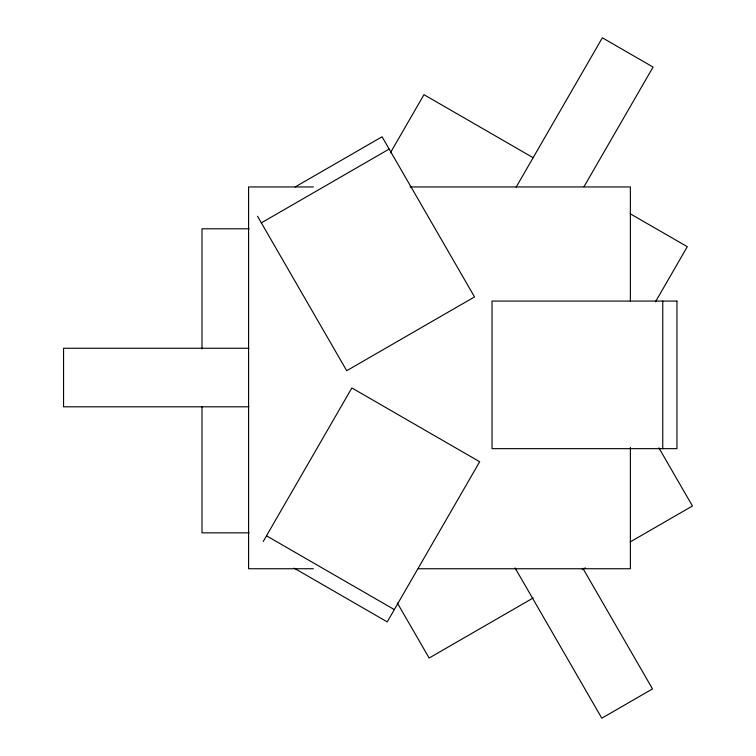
<?xml version="1.0" encoding="UTF-8"?>
<svg xmlns="http://www.w3.org/2000/svg" width="756" height="756" viewBox="0 0 756 756"><rect width="100%" height="100%" fill="white"/><g stroke="black" fill="none" stroke-linecap="round" stroke-linejoin="round"><path stroke-width="1.13" d="M390.417 152.797L423.974 94.68L533.178 157.73M263.23 541.476L351.861 387.951L479.682 461.746L387.223 621.895L294.169 568.172M516.168 187.091L602.362 37.8L653.061 67.076L583.991 186.713M655.509 301.767L687.298 246.702L630.135 213.712M295.152 186.949L382.063 136.77L474.522 296.919L346.711 370.714L257.522 216.244M261.349 222.859L389.16 149.064M533.235 597.93L429.134 658.032L397.344 602.967M582.224 569.646L585.286 567.869M630.192 541.948L692.449 506L658.863 447.826M313.39 186.949L248.582 186.949L248.582 568.739L313.39 568.739M410.017 186.949L630.372 186.949L630.372 301.247M249.159 228.794L201.994 228.794L201.994 348.998M248.922 348.251L63.551 348.251L63.551 406.804L248.922 406.804M249.159 532.848L201.994 532.848L201.994 406.747M418.266 568.739L630.372 568.739L630.372 447.363M266.499 535.806L394.32 609.601M582.857 568.266L652.522 688.924L601.814 718.2L515.034 567.888M662.757 301.068L662.757 448.658M676.951 301.068L492.033 301.068L492.033 448.658L676.951 448.658L676.951 301.068"/></g></svg>
